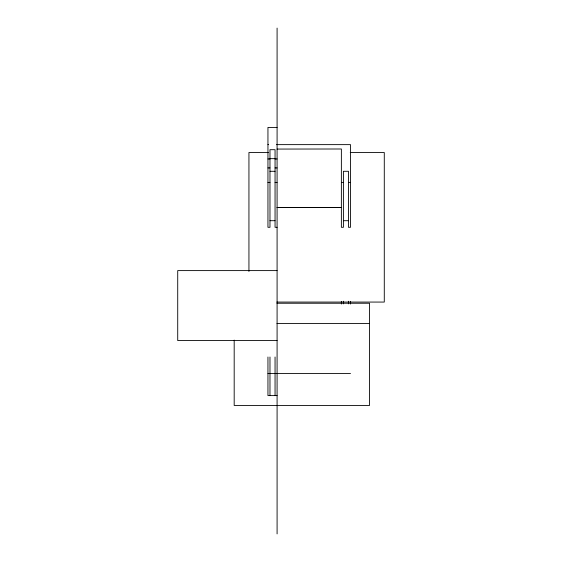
<?xml version="1.0" encoding="UTF-8"?>
<svg xmlns="http://www.w3.org/2000/svg" width="562" height="562" viewBox="0 0 562 562"><rect width="100%" height="100%" fill="white"/><g stroke="black" fill="none" stroke-linecap="round" stroke-linejoin="round"><path stroke-width="0.84" d="M277.087 149.07L341.373 148.993L341.373 227.294L343.403 227.294L343.403 171.291L348.475 171.291L348.475 227.294L350.505 227.294L350.505 144.631L276.511 144.631M277.087 127.419L267.948 127.419L267.948 227.294L269.978 227.294L269.978 149.689L275.057 149.689L275.057 227.294L277.087 227.294M267.948 144.631L268.517 144.631M268.397 152.513L248.938 152.513L248.938 271.481M350.231 152.513L384.282 152.513L384.282 302.068L276.855 302.068M269.978 158.653L275.057 158.653M267.948 158.962L269.978 158.962M275.057 158.962L277.087 158.962M267.948 167.926L269.978 167.926M275.057 167.926L277.087 167.926M269.978 171.291L275.057 171.291M267.948 182.397L269.978 182.397M275.057 182.397L277.087 182.397M341.373 182.397L343.403 182.397M348.475 182.397L350.505 182.397M277.087 207.497L341.373 207.448M269.978 220.697L275.057 220.697M343.403 220.697L348.475 220.697M277.087 270.603L177.718 270.603L177.718 340.558L277.087 340.558M276.975 303.241L369.536 303.241L369.536 405.455L234.185 405.455L234.185 340.101M276.975 323.543L369.536 323.543M267.948 373.519L350.505 373.519M277.087 395.599L267.948 395.599L267.948 357.003M277.087 207.448L341.373 207.497M350.505 301.422L350.505 304.056M348.475 301.246L348.475 303.873M343.403 301.246L343.403 303.873M341.373 301.394L341.373 304.028M277.087 28.1L277.087 533.9M275.057 357.003L275.057 395.599M269.978 357.003L269.978 395.599"/></g></svg>
